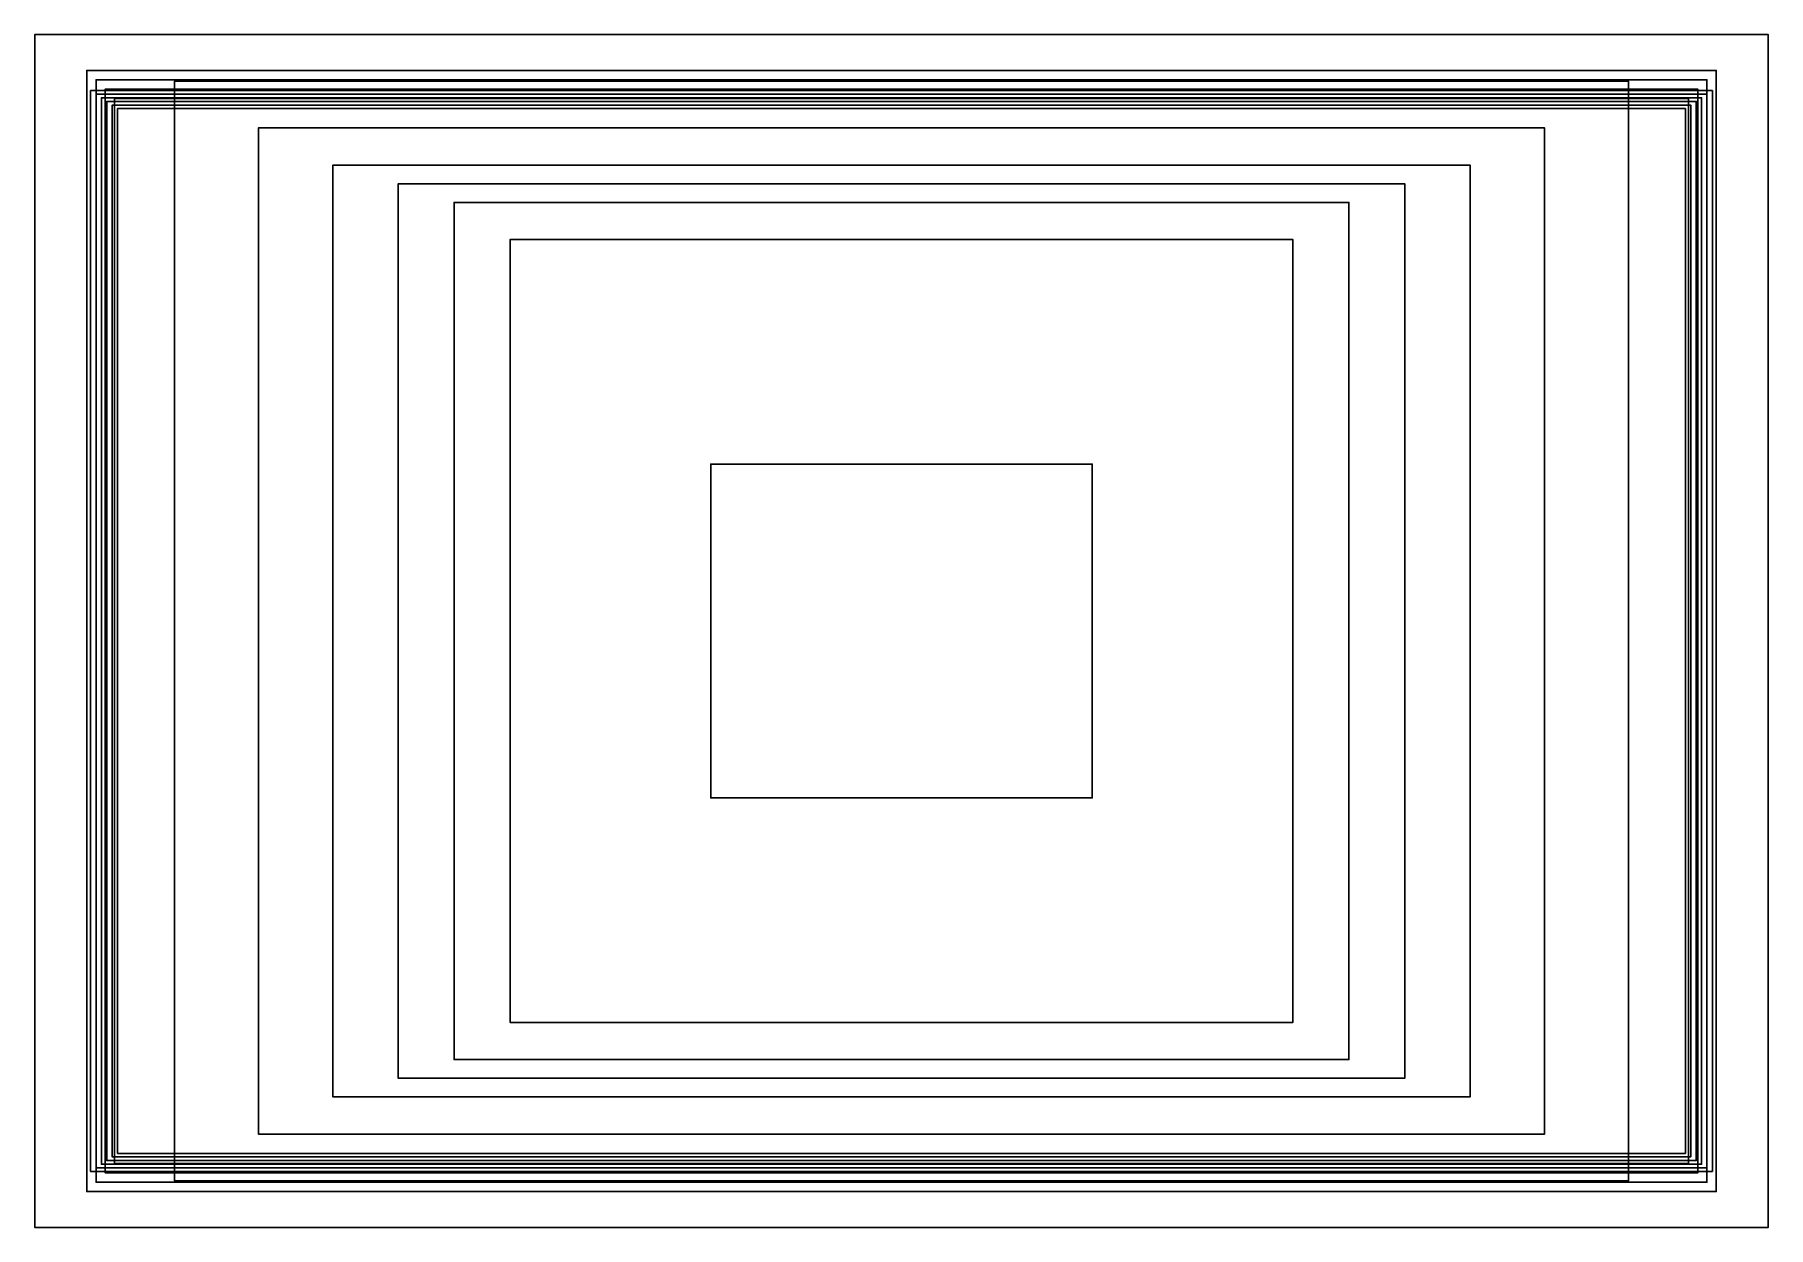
# Model space of a CAD drawing. Header units: feet. Extents: x -93 to 3210, y -64 to 620.
# Drawn here: x -93 to 93, y -64 to 64 of the extents above.
import ezdxf

# ---------------------------------------------------------------- set-up
doc = ezdxf.new("R2010")
doc.units = ezdxf.units.FT
doc.header["$MEASUREMENT"] = 0
for name, color, linetype in [('A-CORE', 6, 'Continuous'), ('A-CROWN', 2, 'Continuous'), ('A-GLASS', 5, 'Continuous'), ('A-PARKING', 6, 'Continuous'), ('A-PODIUM', 254, 'Continuous')]:
    doc.layers.add(name, color=color, linetype=linetype)

msp = doc.modelspace()

# ---------------------------------------------------------------- linework, layer by layer
at = {"layer": 'A-CORE'}
for points in [[(-20.46, -17.92), (20.46, -17.92), (20.46, 17.92), (-20.46, 17.92)], [(-20.46, -17.92, 400), (-20.46, 17.92, 400), (20.46, 17.92, 400), (20.46, -17.92, 400)], [(20.46, 17.92), (20.46, 17.92, 400), (-20.46, 17.92, 400), (-20.46, 17.92)], [(-20.46, 17.92), (-20.46, 17.92, 400), (-20.46, -17.92, 400), (-20.46, -17.92)], [(20.46, -17.92), (20.46, -17.92, 400), (20.46, 17.92, 400), (20.46, 17.92)], [(-20.46, -17.92), (-20.46, -17.92, 400), (20.46, -17.92, 400), (20.46, -17.92)]]:
    msp.add_3dface(points, dxfattribs=at)
at = {"layer": 'A-CROWN'}
for points in [[(-78, -59, 400), (78, -59, 400), (78, 59, 400), (-78, 59, 400)], [(-78, -59, 418), (-78, 59, 418), (78, 59, 418), (78, -59, 418)], [(78, 59, 400), (78, 59, 418), (-78, 59, 418), (-78, 59, 400)], [(-78, 59, 400), (-78, 59, 418), (-78, -59, 418), (-78, -59, 400)], [(78, -59, 400), (78, -59, 418), (78, 59, 418), (78, 59, 400)], [(-69, -54, 418), (69, -54, 418), (69, 54, 418), (-69, 54, 418)], [(-69, -54, 436), (-69, 54, 436), (69, 54, 436), (69, -54, 436)], [(69, 54, 418), (69, 54, 436), (-69, 54, 436), (-69, 54, 418)], [(-69, 54, 418), (-69, 54, 436), (-69, -54, 436), (-69, -54, 418)], [(69, -54, 418), (69, -54, 436), (69, 54, 436), (69, 54, 418)], [(-61, -50, 436), (61, -50, 436), (61, 50, 436), (-61, 50, 436)], [(-61, -50, 454), (-61, 50, 454), (61, 50, 454), (61, -50, 454)], [(61, 50, 436), (61, 50, 454), (-61, 50, 454), (-61, 50, 436)], [(-61, 50, 436), (-61, 50, 454), (-61, -50, 454), (-61, -50, 436)], [(61, -50, 436), (61, -50, 454), (61, 50, 454), (61, 50, 436)], [(-54, -48, 454), (54, -48, 454), (54, 48, 454), (-54, 48, 454)], [(-54, -48, 472), (-54, 48, 472), (54, 48, 472), (54, -48, 472)], [(54, 48, 454), (54, 48, 472), (-54, 48, 472), (-54, 48, 454)], [(-54, 48, 454), (-54, 48, 472), (-54, -48, 472), (-54, -48, 454)], [(54, -48, 454), (54, -48, 472), (54, 48, 472), (54, 48, 454)], [(-48, -46, 472), (48, -46, 472), (48, 46, 472), (-48, 46, 472)], [(-48, -46, 488), (-48, 46, 488), (48, 46, 488), (48, -46, 488)], [(48, 46, 472), (48, 46, 488), (-48, 46, 488), (-48, 46, 472)], [(-48, 46, 472), (-48, 46, 488), (-48, -46, 488), (-48, -46, 472)], [(48, -46, 472), (48, -46, 488), (48, 46, 488), (48, 46, 472)], [(-42, -42, 488), (42, -42, 488), (42, 42, 488), (-42, 42, 488)], [(-42, -42, 515), (-42, 42, 515), (42, 42, 515), (42, -42, 515)], [(42, 42, 488), (42, 42, 515), (-42, 42, 515), (-42, 42, 488)], [(-42, 42, 488), (-42, 42, 515), (-42, -42, 515), (-42, -42, 488)], [(42, -42, 488), (42, -42, 515), (42, 42, 515), (42, 42, 488)], [(-42, -42, 488), (-42, -42, 515), (42, -42, 515), (42, -42, 488)], [(-48, -46, 472), (-48, -46, 488), (48, -46, 488), (48, -46, 472)], [(-54, -48, 454), (-54, -48, 472), (54, -48, 472), (54, -48, 454)], [(-61, -50, 436), (-61, -50, 454), (61, -50, 454), (61, -50, 436)], [(-69, -54, 418), (-69, -54, 436), (69, -54, 436), (69, -54, 418)], [(-78, -59, 400), (-78, -59, 418), (78, -59, 418), (78, -59, 400)]]:
    msp.add_3dface(points, dxfattribs=at)
at = {"layer": 'A-GLASS'}
for points in [[(-87, -58, 42), (87, -58, 42), (87, 58, 42), (-87, 58, 42)], [(-87, -58, 101.67), (-87, 58, 101.67), (87, 58, 101.67), (87, -58, 101.67)], [(87, 58, 42), (87, 58, 101.67), (-87, 58, 101.67), (-87, 58, 42)], [(-87, 58, 42), (-87, 58, 101.67), (-87, -58, 101.67), (-87, -58, 42)], [(87, -58, 42), (87, -58, 101.67), (87, 58, 101.67), (87, 58, 42)], [(-86.42, -57.61, 101.67), (86.42, -57.61, 101.67), (86.42, 57.61, 101.67), (-86.42, 57.61, 101.67)], [(-86.42, -57.61, 161.33), (-86.42, 57.61, 161.33), (86.42, 57.61, 161.33), (86.42, -57.61, 161.33)], [(86.42, 57.61, 101.67), (86.42, 57.61, 161.33), (-86.42, 57.61, 161.33), (-86.42, 57.61, 101.67)], [(-86.42, 57.61, 101.67), (-86.42, 57.61, 161.33), (-86.42, -57.61, 161.33), (-86.42, -57.61, 101.67)], [(-85.84, -57.23, 161.33), (85.84, -57.23, 161.33), (85.84, 57.23, 161.33), (-85.84, 57.23, 161.33)], [(-85.84, -57.23, 221), (-85.84, 57.23, 221), (85.84, 57.23, 221), (85.84, -57.23, 221)], [(85.84, 57.23, 161.33), (85.84, 57.23, 221), (-85.84, 57.23, 221), (-85.84, 57.23, 161.33)], [(-85.84, 57.23, 161.33), (-85.84, 57.23, 221), (-85.84, -57.23, 221), (-85.84, -57.23, 161.33)], [(-85.26, -56.84, 221), (85.26, -56.84, 221), (85.26, 56.84, 221), (-85.26, 56.84, 221)], [(-85.26, -56.84, 280.67), (-85.26, 56.84, 280.67), (85.26, 56.84, 280.67), (85.26, -56.84, 280.67)], [(85.26, 56.84, 221), (85.26, 56.84, 280.67), (-85.26, 56.84, 280.67), (-85.26, 56.84, 221)], [(-85.26, 56.84, 221), (-85.26, 56.84, 280.67), (-85.26, -56.84, 280.67), (-85.26, -56.84, 221)], [(-84.68, -56.45, 280.67), (84.68, -56.45, 280.67), (84.68, 56.45, 280.67), (-84.68, 56.45, 280.67)], [(-84.68, -56.45, 340.33), (-84.68, 56.45, 340.33), (84.68, 56.45, 340.33), (84.68, -56.45, 340.33)], [(84.68, 56.45, 280.67), (84.68, 56.45, 340.33), (-84.68, 56.45, 340.33), (-84.68, 56.45, 280.67)], [(-84.68, 56.45, 280.67), (-84.68, 56.45, 340.33), (-84.68, -56.45, 340.33), (-84.68, -56.45, 280.67)], [(-84.1, -56.07, 340.33), (84.1, -56.07, 340.33), (84.1, 56.07, 340.33), (-84.1, 56.07, 340.33)], [(-84.1, -56.07, 400), (-84.1, 56.07, 400), (84.1, 56.07, 400), (84.1, -56.07, 400)], [(84.1, 56.07, 340.33), (84.1, 56.07, 400), (-84.1, 56.07, 400), (-84.1, 56.07, 340.33)], [(-84.1, 56.07, 340.33), (-84.1, 56.07, 400), (-84.1, -56.07, 400), (-84.1, -56.07, 340.33)], [(84.1, -56.07, 340.33), (84.1, -56.07, 400), (84.1, 56.07, 400), (84.1, 56.07, 340.33)], [(84.68, -56.45, 280.67), (84.68, -56.45, 340.33), (84.68, 56.45, 340.33), (84.68, 56.45, 280.67)], [(85.26, -56.84, 221), (85.26, -56.84, 280.67), (85.26, 56.84, 280.67), (85.26, 56.84, 221)], [(85.84, -57.23, 161.33), (85.84, -57.23, 221), (85.84, 57.23, 221), (85.84, 57.23, 161.33)], [(86.42, -57.61, 101.67), (86.42, -57.61, 161.33), (86.42, 57.61, 161.33), (86.42, 57.61, 101.67)], [(-86.42, -57.61, 101.67), (-86.42, -57.61, 161.33), (86.42, -57.61, 161.33), (86.42, -57.61, 101.67)], [(-85.84, -57.23, 161.33), (-85.84, -57.23, 221), (85.84, -57.23, 221), (85.84, -57.23, 161.33)], [(-85.26, -56.84, 221), (-85.26, -56.84, 280.67), (85.26, -56.84, 280.67), (85.26, -56.84, 221)], [(-84.68, -56.45, 280.67), (-84.68, -56.45, 340.33), (84.68, -56.45, 340.33), (84.68, -56.45, 280.67)], [(-84.1, -56.07, 340.33), (-84.1, -56.07, 400), (84.1, -56.07, 400), (84.1, -56.07, 340.33)], [(-87, -58, 42), (-87, -58, 101.67), (87, -58, 101.67), (87, -58, 42)]]:
    msp.add_3dface(points, dxfattribs=at)
at = {"layer": 'A-PARKING'}
for points in [[(-87.42, -60.16, -36), (87.42, -60.16, -36), (87.42, 60.16, -36), (-87.42, 60.16, -36)], [(-87.42, -60.16, -28.62), (-87.42, 60.16, -28.62), (87.42, 60.16, -28.62), (87.42, -60.16, -28.62)], [(87.42, 60.16, -36), (87.42, 60.16, -28.62), (-87.42, 60.16, -28.62), (-87.42, 60.16, -36)], [(-87.42, 60.16, -36), (-87.42, 60.16, -28.62), (-87.42, -60.16, -28.62), (-87.42, -60.16, -36)], [(87.42, -60.16, -36), (87.42, -60.16, -28.62), (87.42, 60.16, -28.62), (87.42, 60.16, -36)], [(-86.42, -59.16, -27), (86.42, -59.16, -27), (86.42, 59.16, -27), (-86.42, 59.16, -27)], [(-86.42, -59.16, -19.62), (-86.42, 59.16, -19.62), (86.42, 59.16, -19.62), (86.42, -59.16, -19.62)], [(86.42, 59.16, -27), (86.42, 59.16, -19.62), (-86.42, 59.16, -19.62), (-86.42, 59.16, -27)], [(-86.42, 59.16, -27), (-86.42, 59.16, -19.62), (-86.42, -59.16, -19.62), (-86.42, -59.16, -27)], [(-85.42, -58.16, -18), (85.42, -58.16, -18), (85.42, 58.16, -18), (-85.42, 58.16, -18)], [(-85.42, -58.16, -10.62), (-85.42, 58.16, -10.62), (85.42, 58.16, -10.62), (85.42, -58.16, -10.62)], [(85.42, 58.16, -18), (85.42, 58.16, -10.62), (-85.42, 58.16, -10.62), (-85.42, 58.16, -18)], [(-85.42, 58.16, -18), (-85.42, 58.16, -10.62), (-85.42, -58.16, -10.62), (-85.42, -58.16, -18)], [(85.42, -58.16, -18), (85.42, -58.16, -10.62), (85.42, 58.16, -10.62), (85.42, 58.16, -18)], [(86.42, -59.16, -27), (86.42, -59.16, -19.62), (86.42, 59.16, -19.62), (86.42, 59.16, -27)], [(-84.42, -57.16, -9), (84.42, -57.16, -9), (84.42, 57.16, -9), (-84.42, 57.16, -9)], [(-84.42, -57.16, -1.62), (-84.42, 57.16, -1.62), (84.42, 57.16, -1.62), (84.42, -57.16, -1.62)], [(84.42, 57.16, -9), (84.42, 57.16, -1.62), (-84.42, 57.16, -1.62), (-84.42, 57.16, -9)], [(-84.42, 57.16, -9), (-84.42, 57.16, -1.62), (-84.42, -57.16, -1.62), (-84.42, -57.16, -9)], [(84.42, -57.16, -9), (84.42, -57.16, -1.62), (84.42, 57.16, -1.62), (84.42, 57.16, -9)], [(-84.42, -57.16, -9), (-84.42, -57.16, -1.62), (84.42, -57.16, -1.62), (84.42, -57.16, -9)], [(-86.42, -59.16, -27), (-86.42, -59.16, -19.62), (86.42, -59.16, -19.62), (86.42, -59.16, -27)], [(-85.42, -58.16, -18), (-85.42, -58.16, -10.62), (85.42, -58.16, -10.62), (85.42, -58.16, -18)], [(-87.42, -60.16, -36), (-87.42, -60.16, -28.62), (87.42, -60.16, -28.62), (87.42, -60.16, -36)]]:
    msp.add_3dface(points, dxfattribs=at)
at = {"layer": 'A-PODIUM'}
for points in [[(-93, -64), (93, -64), (93, 64), (-93, 64)], [(-93, -64, 42), (-93, 64, 42), (93, 64, 42), (93, -64, 42)], [(93, 64), (93, 64, 42), (-93, 64, 42), (-93, 64)], [(-93, 64), (-93, 64, 42), (-93, -64, 42), (-93, -64)], [(93, -64), (93, -64, 42), (93, 64, 42), (93, 64)], [(-93, -64), (-93, -64, 42), (93, -64, 42), (93, -64)]]:
    msp.add_3dface(points, dxfattribs=at)

doc.saveas('drawing.dxf')
